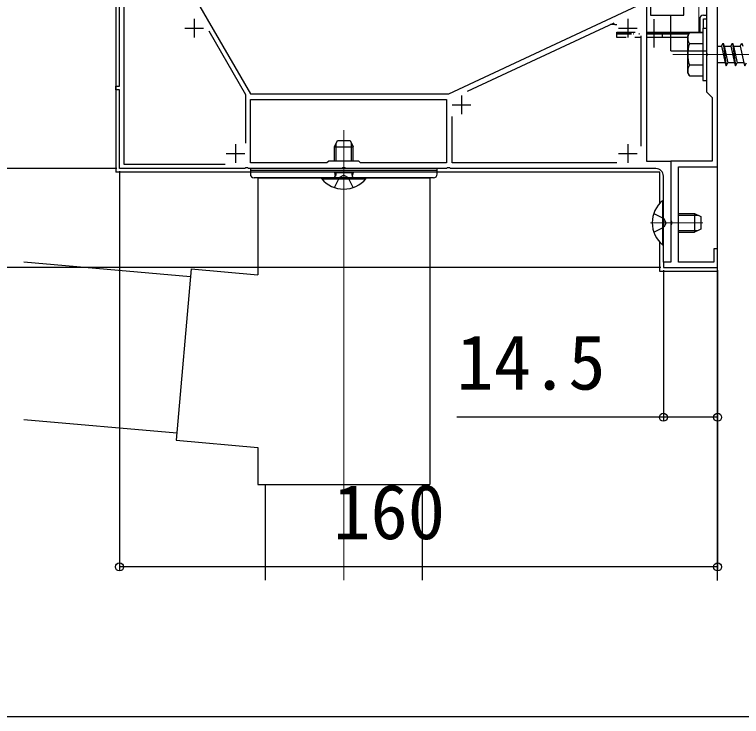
# Model space of a CAD drawing. Units: millimetres, scale not verified. Extents: x -875 to 875, y -1303 to 1295.
# Drawn here: x 168.9 to 363.4, y 274.3 to 462 of the extents above; entities that cross this region are included whole.
import ezdxf
from ezdxf.enums import TextEntityAlignment as Align

# ---------------------------------------------------------------- set-up
doc = ezdxf.new("R2010")
doc.units = ezdxf.units.MM
doc.header["$LTSCALE"] = 8
for name, color, linetype in [('0-2_YKK_11', 7, 'Continuous'), ('0-4_YKK_13', 4, 'Continuous'), ('0-5_YKK_D', 6, 'Continuous'), ('0-7_YSS_K', 3, 'Continuous')]:
    doc.layers.add(name, color=color, linetype=linetype)
doc.layers.add('0-3_YKK_12', color=2, linetype='Continuous', lineweight=18)
doc.styles.add('ＭＳ ゴシック', font='')
doc.styles.get('ＭＳ ゴシック').set_extended_font_data('MS Gothic')

msp = doc.modelspace()

# ---------------------------------------------------------------- linework, layer by layer
at = {"layer": '0-2_YKK_11'}
for p, q in [((216.996, 460.8), (216.996, 455.8)), ((290.101, 441.476), (329.332, 459.77)), ((332.996, 460.8), (332.996, 455.8)), ((214.496, 458.3), (219.496, 458.3)), ((330.496, 458.3), (335.496, 458.3)), ((336.496, 456.31), (336.496, 426.79)), ((288.496, 440.3), (288.496, 435.3)), ((285.996, 437.8), (290.996, 437.8)), ((227.996, 427.3), (227.996, 422.3)), ((332.996, 427.3), (332.996, 422.3)), ((225.496, 424.8), (230.496, 424.8)), ((330.496, 424.8), (335.496, 424.8))]:
    msp.add_line(p, q, dxfattribs=at)
for points in [[(340.496, 420.8), (285.516, 420.8), (285.256, 420.95), (284.736, 420.95), (284.477, 420.8), (257.516, 420.8), (257.256, 420.95), (256.736, 420.95), (256.476, 420.8), (231.516, 420.8), (231.256, 420.95), (230.736, 420.95), (230.477, 420.8), (196.996, 420.8), (196.996, 441.8), (195.996, 441.8), (195.996, 442.8), (196.996, 442.8), (196.996, 497.28)], [(207.909, 482.52), (231.996, 440.8), (285.1, 440.8)], [(198.196, 481.074), (198.196, 422), (225.227, 422)], [(285.1, 440.8), (335.496, 464.3), (335.496, 472.3), (344.496, 472.3), (344.496, 464.3), (342.496, 464.3), (341.996, 469.8), (337.996, 469.8), (337.996, 422.8), (344.496, 422.8), (344.496, 395.8), (342.496, 395.8), (342.496, 405.781), (342.646, 406.04), (342.646, 406.56), (342.496, 406.82), (342.496, 418.8)], [(338.996, 469.299), (338.996, 461.799), (347.996, 461.799), (347.996, 466.299)], [(353.996, 466.3), (353.996, 451.819), (354.146, 451.559), (354.146, 451.04), (353.996, 450.78), (353.996, 441.3), (355.496, 439.8), (355.496, 422.8), (344.496, 422.8), (344.496, 406.819), (344.646, 406.56), (344.646, 406.04), (344.496, 405.78), (344.496, 395.8), (342.496, 395.8), (342.496, 394.3), (356.996, 394.3), (356.996, 399.3), (355.996, 399.3), (355.996, 395.8), (346.496, 395.8), (346.496, 421.3), (356.996, 421.3), (356.996, 469.3)], [(230.796, 427.569), (230.796, 440.478), (220.974, 457.49)], [(330.003, 422.3), (285.996, 422.3), (285.996, 434.687)]]:
    msp.add_lwpolyline(points, dxfattribs=at)
msp.add_lwpolyline([(231.996, 439.3), (284.496, 439.3), (284.496, 422.3), (261.496, 422.3), (260.996, 422.8), (252.996, 422.8), (252.496, 422.3), (231.996, 422.3)], close=True, dxfattribs=at)
msp.add_arc((340.496, 418.8), 2, 0.00001, 89.99999, dxfattribs=at)
at = {"layer": '0-3_YKK_12'}
for p, q in [((356.996, 732.3), (356.996, 457.3)), ((351.996, 466.299), (351.996, 457.3)), ((352.996, 457.3), (344.496, 457.3)), ((344.996, 451.3), (448.035, 451.3)), ((256.996, 390.3), (256.996, 431.101)), ((256.996, 430.612), (256.996, 310.757)), ((338.996, 406.3), (352.996, 406.3))]:
    msp.add_line(p, q, dxfattribs=at)
at = {"layer": '0-4_YKK_13'}
for p, q in [((195.996, 484.8), (195.996, 419.8)), ((344.496, 452.3), (344.496, 461.799)), ((353.196, 461.8), (353.996, 461.8)), ((356.996, 460.8), (356.996, 461.8)), ((329.496, 459.3), (328.323, 459.3)), ((329.496, 459.3), (328.323, 459.3)), ((329.496, 459.3), (329.996, 459.3)), ((339.996, 453.192), (339.996, 460.749)), ((352.196, 460.8), (352.196, 457.3)), ((353.196, 458.3), (353.196, 460.8)), ((353.196, 460.8), (353.996, 460.8)), ((329.996, 457.3), (334.93, 457.3)), ((329.996, 456.8), (329.996, 457.3)), ((342.246, 456.8), (342.246, 457.3)), ((348.996, 456.3), (349.429, 457.05)), ((352.996, 457.05), (349.427, 457.05)), ((351.996, 457.3), (351.996, 457.05)), ((352.196, 457.3), (352.196, 457.05)), ((352.996, 458.3), (352.996, 444.3)), ((352.996, 458.3), (353.996, 458.3)), ((352.996, 457.05), (352.996, 445.55)), ((353.996, 458.3), (353.996, 444.3)), ((333.991, 456.8), (329.996, 456.8)), ((332.545, 455.8), (329.996, 455.8)), ((334.491, 456.8), (334.369, 456.8)), ((334.369, 456.8), (334.491, 456.8)), ((336.496, 455.8), (334.829, 455.8)), ((336.096, 456.8), (335.897, 456.8)), ((335.897, 456.8), (336.096, 456.8)), ((342.246, 455.798), (342.246, 456.798)), ((348.996, 446.3), (348.996, 456.3)), ((352.996, 454.186), (349.443, 454.186)), ((356.996, 453.55), (357.996, 453.55)), ((358.496, 454.3), (359.246, 448.3)), ((358.746, 453.55), (359.746, 449.05)), ((358.746, 453.55), (360.496, 453.55)), ((360.496, 453.55), (360.996, 454.3)), ((360.496, 453.55), (361.496, 449.05)), ((360.996, 454.3), (361.746, 448.3)), ((360.996, 454.3), (361.246, 453.55)), ((361.246, 453.55), (362.246, 449.05)), ((361.246, 453.55), (362.996, 453.55)), ((356.996, 393.3), (356.996, 452.3)), ((352.996, 448.413), (349.443, 448.413)), ((358.996, 449.05), (356.996, 449.05)), ((361.496, 449.05), (359.746, 449.05)), ((361.496, 449.05), (361.746, 448.3)), ((361.746, 448.3), (362.246, 449.05)), ((363.996, 449.05), (362.246, 449.05)), ((348.996, 446.3), (349.429, 445.55)), ((349.427, 445.55), (352.996, 445.55)), ((352.996, 444.3), (353.996, 444.3)), ((254.496, 426.6), (255.296, 428.3)), ((255.296, 428.3), (258.696, 428.3)), ((258.696, 428.3), (259.496, 426.6)), ((254.496, 422.8), (254.496, 426.6)), ((254.496, 426.6), (259.496, 426.6)), ((254.929, 422.8), (254.929, 427.52)), ((259.063, 422.8), (259.063, 427.52)), ((259.496, 422.8), (259.496, 426.6)), ((281.996, 420.8), (231.996, 420.8)), ((281.996, 420.3), (231.996, 420.3)), ((341.496, 419.8), (195.996, 419.8)), ((280.996, 418.3), (232.996, 418.3)), ((233.996, 418.3), (279.996, 418.3)), ((233.996, 418.3), (233.996, 392.4)), ((262.896, 418.3), (251.096, 418.3)), ((251.096, 418.052), (251.096, 418.3)), ((254.496, 419.7), (259.496, 419.7)), ((254.496, 419.7), (254.712, 419.104)), ((254.496, 415.717), (255.851, 418.434)), ((254.929, 419.7), (254.736, 418.776)), ((256.996, 419.043), (255.851, 418.434)), ((256.996, 419.043), (258.141, 418.434)), ((259.496, 415.717), (258.141, 418.434)), ((259.063, 419.7), (259.257, 418.776)), ((259.496, 419.7), (259.28, 419.104)), ((262.896, 418.052), (262.896, 418.3)), ((279.996, 418.3), (279.996, 336.3)), ((341.496, 411.477), (341.496, 419.8)), ((251.096, 418.052), (262.896, 418.052)), ((342.249, 412.2), (342.496, 412.2)), ((342.249, 412.2), (342.249, 400.4)), ((342.496, 400.4), (342.496, 412.2)), ((339.913, 408.8), (342.631, 407.445)), ((346.496, 408.8), (350.796, 408.8)), ((346.496, 408.367), (351.716, 408.367)), ((350.796, 408.8), (352.496, 408)), ((350.796, 408.8), (350.796, 403.8)), ((343.24, 406.3), (342.631, 407.445)), ((352.496, 408), (352.496, 404.6)), ((339.913, 403.8), (342.631, 405.155)), ((343.24, 406.3), (342.631, 405.155)), ((352.496, 404.6), (350.796, 403.8)), ((346.496, 404.233), (351.716, 404.233)), ((346.496, 403.8), (350.796, 403.8)), ((341.496, 393.3), (341.496, 401.123)), ((342.249, 400.4), (342.496, 400.4)), ((171.417, 395.867), (215.99, 391.967)), ((216.164, 393.96), (212.155, 348.135)), ((216.164, 393.96), (233.996, 392.4)), ((356.996, 393.3), (341.496, 393.3)), ((171.417, 353.707), (212.33, 350.127)), ((212.155, 348.135), (233.996, 346.224)), ((233.996, 346.224), (233.996, 336.3)), ((235.996, 336.3), (235.996, 310.757)), ((277.996, 336.3), (277.996, 310.757))]:
    msp.add_line(p, q, dxfattribs=at)
for points in [[(337.996, 457.3), (344.496, 457.3), (351.996, 457.3)], [(329.996, 455.8), (329.996, 456.8), (333.991, 456.8)], [(349.285, 456.8), (344.496, 456.8), (337.996, 456.8)], [(337.996, 456.8), (344.496, 456.8), (349.285, 456.8)], [(348.996, 455.8), (344.496, 455.8), (337.996, 455.8)], [(357.996, 453.55), (358.496, 454.3), (358.746, 453.55)], [(357.996, 453.55), (358.996, 449.05), (359.246, 448.3), (359.746, 449.05)], [(362.996, 453.55), (363.496, 454.3), (363.746, 453.55)], [(362.996, 453.55), (363.996, 449.05), (364.246, 448.3), (364.746, 449.05)], [(344.496, 452.3), (348.996, 452.3), (353.996, 452.3)], [(231.996, 420.8), (231.996, 420.3), (231.996, 419.3)], [(281.996, 419.3), (281.996, 420.3), (281.996, 420.8)], [(233.996, 336.3), (256.996, 336.3), (279.996, 336.3)]]:
    msp.add_lwpolyline(points, dxfattribs=at)
for centre, radius, start, end in [((353.196, 460.8), 1, 90, 180), ((351.552, 455.63), 2.556, 146.25178, 214.38425), ((358.55, 451.3), 9.553, 162.41205, 197.58795), ((351.552, 446.969), 2.556, 145.61575, 213.74822), ((232.996, 419.3), 1, 180, 270), ((254.149, 418.9), 0.6, 270, 19.96957), ((259.844, 418.9), 0.6, 160.03043, 270), ((280.996, 419.3), 1, 270, 0), ((256.996, 423), 7.7, 219.98312, 320.01688), ((347.196, 406.3), 7.7, 129.98312, 230.01688)]:
    msp.add_arc(centre, radius, start, end, dxfattribs=at)
at = {"layer": '0-5_YKK_D'}
for p, q in [((196.296, 420.8), (155.996, 420.8)), ((196.296, 420.8), (155.996, 420.8)), ((196.996, 420.1), (196.996, 313.3)), ((341.796, 394.3), (155.996, 394.3)), ((342.496, 393.6), (342.496, 353.3)), ((356.996, 393.6), (356.996, 353.3)), ((356.996, 393.6), (356.996, 313.3)), ((356.996, 314.3), (196.996, 314.3)), ((-385.504, 274.3), (378.496, 274.3))]:
    msp.add_line(p, q, dxfattribs=at)
msp.add_lwpolyline([(356.996, 354.3), (342.496, 354.3), (287.196, 354.3)], dxfattribs=at)
for centre in [(342.496, 354.3), (356.996, 354.3), (196.996, 314.3), (356.996, 314.3)]:
    msp.add_circle(centre, 1.075, dxfattribs=at)
at = {"layer": '0-7_YSS_K'}
for q in [(356.996, 967.3), (356.996, 697.25)]:
    msp.add_line((356.996, 310.655), q, dxfattribs=at)

# ---------------------------------------------------------------- texts
at = {"layer": '0-5_YKK_D', "style": 'ＭＳ ゴシック'}
for s, p in [('14.5', (287.128, 357.3)), ('160', (254.155, 317.3))]:
    msp.add_text(s, height=14.66, dxfattribs=at).set_placement(p, align=Align.BOTTOM_LEFT)

doc.saveas('drawing.dxf')
